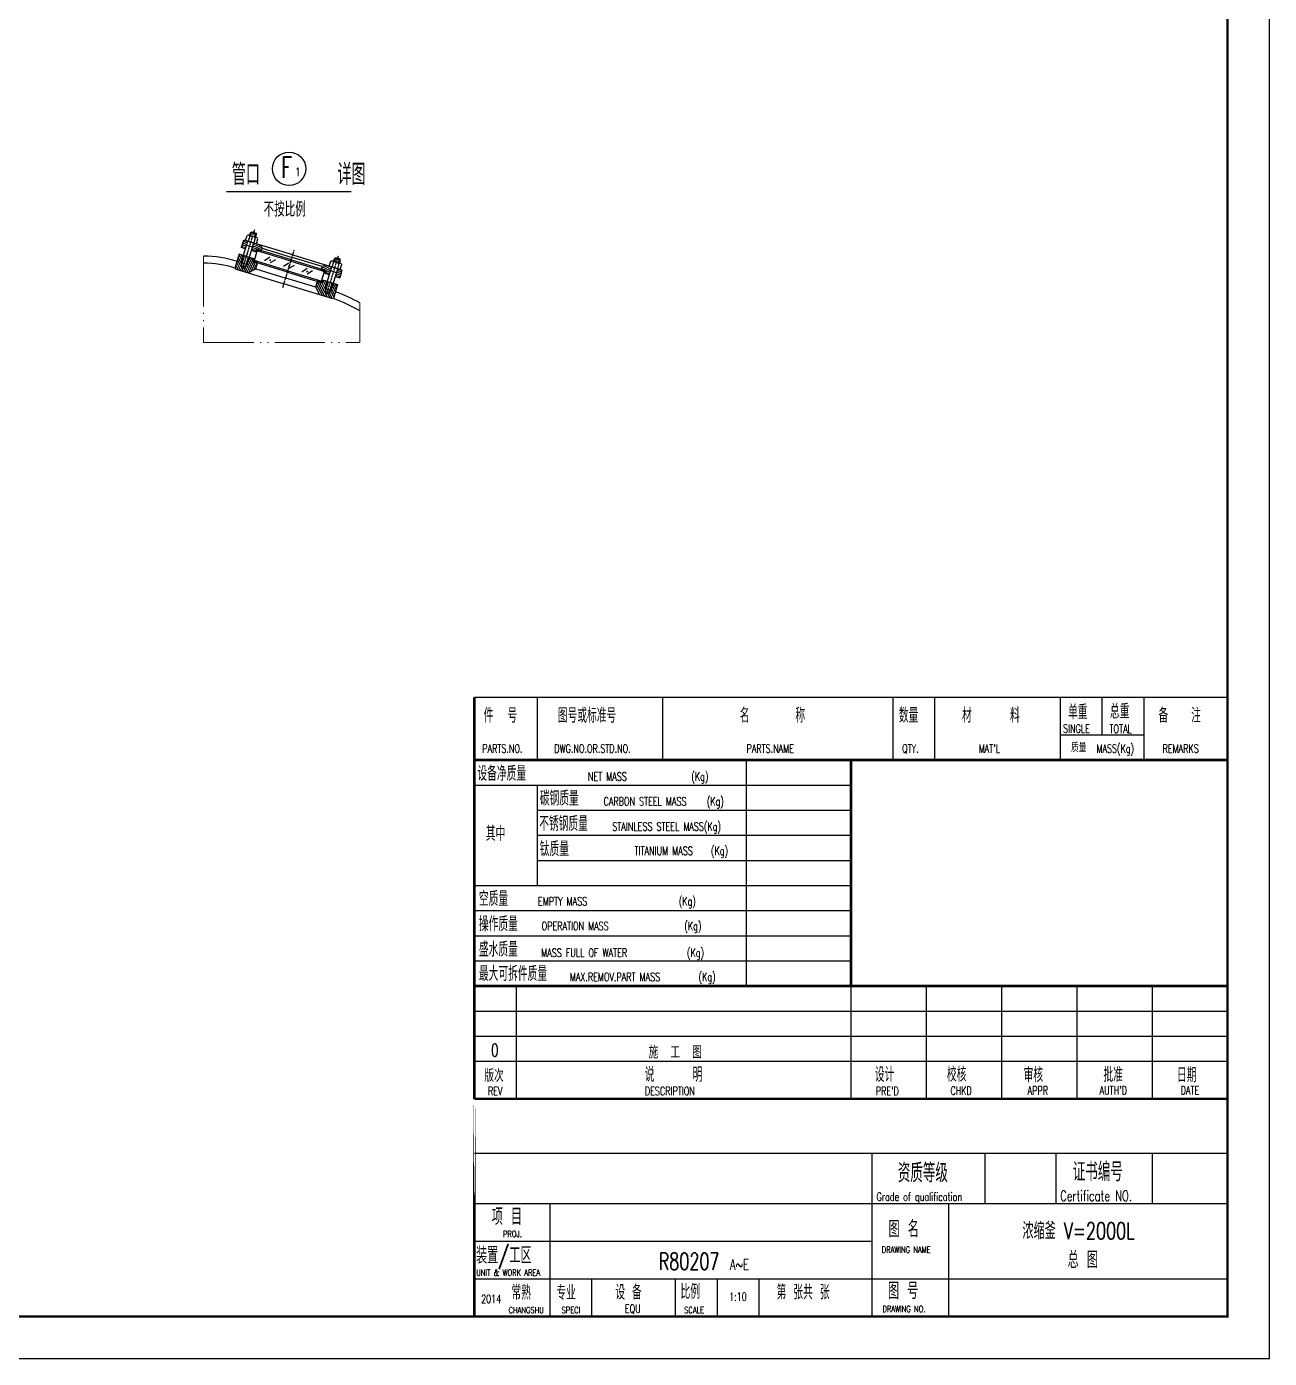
# Model space of a CAD drawing. Extents: x -14451 to -8511, y -379 to 8031.
# Drawn here: x -11481 to -8511, y -379 to 2804 of the extents above; entities that cross this region are included whole.
import ezdxf

# ---------------------------------------------------------------- set-up
doc = ezdxf.new("R2010")
doc.units = 0
doc.header["$MEASUREMENT"] = 0
doc.linetypes.add('ACAD_ISO04W100', pattern=[30.5, 24, -3, 0.5, -3])
doc.linetypes.add('ACAD_ISO05W100', pattern=[34, 24, -3, 0.5, -3, 0.5, -3])
for name, color, linetype in [('1中心线', 3, 'ACAD_ISO04W100'), ('3轮廓', 7, 'CONTINUOUS'), ('3轮廓、图框', 7, 'CONTINUOUS'), ('4文字、标注、剖面线', 5, 'CONTINUOUS'), ('4文字标注', 5, 'CONTINUOUS'), ('5剖面线', 4, 'CONTINUOUS')]:
    doc.layers.add(name, color=color, linetype=linetype)
doc.layers.add('双点划线', color=6, linetype='ACAD_ISO05W100', lineweight=18)
doc.styles.add('样式 2', font='ROMANS.shx', dxfattribs={"width": 0.75, "bigfont": 'hmhz.shx'})

# ---------------------------------------------------------------- blocks, each defined once
blk = doc.blocks.new('管口符号')
at = {"layer": '4文字标注'}
blk.add_circle((-1249.14, -514.69), 4, dxfattribs=at)
at = {"layer": '4文字标注', "style": '样式 2', "width": 0.7}
for tag, p, height in [('A', (-1250.76, -516.64), 5), ('1', (-1247.74, -516.63), 2)]:
    blk.add_attdef(tag, p, '', height=height, dxfattribs=at)
blk = doc.blocks.new('A$C21EA7D01')
at = {"layer": '3轮廓'}
for p, q in [((0, 0), (0, 10.5)), ((0, 0), (22.7, 0)), ((2.9, 12), (19.9, 12)), ((5.7, 10.5), (5.7, 0)), ((17, 10.5), (17, 0)), ((22.7, 0), (22.7, 10.5))]:
    blk.add_line(p, q, dxfattribs=at)
for centre, radius, start, end in [((2.9, 8.5), 3.48, 34.858, 145.142), ((11.4, 0.5), 11.5, 60.4605, 119.5395), ((19.9, 8.5), 3.48, 34.858, 145.142)]:
    blk.add_arc(centre, radius, start, end, dxfattribs=at)

msp = doc.modelspace()

# ---------------------------------------------------------------- hatches: boundary and pattern name
at = {"layer": '4文字、标注、剖面线'}
h = msp.add_hatch(dxfattribs=at)
h.set_pattern_fill('ANSI31', color=256, scale=36, angle=342.92205994, style=0)
h.set_pattern_definition([(27.922, (-11053.1906, 2206.5197), (-2.107215, 3.976134), [])])
h.paths.add_polyline_path([(-10952.91354, 2291.21743), (-10961.5167, 2293.86048), (-10963.01619, 2293.0658), (-10968.3023, 2275.85949), (-10958.55205, 2272.86403)])
h.paths.add_polyline_path([(-10922.51573, 2281.87865), (-10938.00141, 2286.63614), (-10943.63992, 2268.28275), (-10933.88967, 2265.28729), (-10931.77523, 2272.16981), (-10920.30436, 2268.64574), (-10918.54233, 2274.38118)])
h.paths.add_polyline_path([(-10752.17325, 2229.54625), (-10767.65893, 2234.30374), (-10775.1564, 2230.33034), (-10776.91844, 2224.5949), (-10765.44756, 2221.07083), (-10767.562, 2214.18831), (-10757.81176, 2211.19285)])
h.paths.add_polyline_path([(-10727.86328, 2220.82241), (-10728.65796, 2222.32191), (-10737.26112, 2224.96496), (-10742.89962, 2206.61156), (-10733.14938, 2203.6161)])
h = msp.add_hatch(dxfattribs=at)
h.set_pattern_fill('ANSI31', color=256, scale=36, angle=72.92205994, style=0)
h.set_pattern_definition([(117.922, (-11053.1906, 2206.5197), (-3.976134, -2.107215), [])])
h.paths.add_polyline_path([(-10940.93781, 2242.34554), (-10938.82337, 2249.22806), (-10949.14716, 2252.39973), (-10954.43326, 2235.19341), (-10956.72743, 2235.89823), (-10958.49442, 2230.14665), (-10963.89662, 2228.90719), (-10967.67112, 2232.9659), (-10965.90413, 2238.71748), (-10968.19831, 2239.4223), (-10962.9122, 2256.62861), (-10973.23599, 2259.80027), (-10983.45579, 2226.53473), (-10982.66111, 2225.03524), (-10951.68975, 2215.52026), (-10933.69582, 2225.05642), (-10929.46694, 2238.82147)])
h.paths.add_polyline_path([(-10757.75413, 2168.47546), (-10763.15633, 2167.23601), (-10766.93083, 2171.29472), (-10765.16384, 2177.0463), (-10767.45801, 2177.75111), (-10762.17191, 2194.95742), (-10772.4957, 2198.12908), (-10774.61014, 2191.24656), (-10786.08101, 2194.77063), (-10790.30989, 2181.00558), (-10780.77373, 2163.01165), (-10749.80237, 2153.49667), (-10748.30287, 2154.29135), (-10738.08308, 2187.55688), (-10748.40686, 2190.72854), (-10753.69296, 2173.52223), (-10755.98714, 2174.22704)])
h = msp.add_hatch(dxfattribs=at)
h.set_pattern_fill('ANSI31', color=256, scale=12, angle=342.92205994, style=0)
h.set_pattern_definition([(27.92206, (-11053.1906, 2206.5197), (-0.702405, 1.325378), [])])
h.paths.add_polyline_path([(-10931.77523, 2272.16981), (-10932.83245, 2268.72855), (-10921.36158, 2265.20448), (-10920.30436, 2268.64574)])
h.paths.add_polyline_path([(-10939.88059, 2245.7868), (-10940.93781, 2242.34554), (-10929.46694, 2238.82147), (-10928.40972, 2242.26273)])
h.paths.add_polyline_path([(-10766.50478, 2217.62957), (-10765.44756, 2221.07083), (-10776.91844, 2224.5949), (-10777.97566, 2221.15364)])
h.paths.add_polyline_path([(-10774.61014, 2191.24656), (-10773.55292, 2194.68782), (-10785.02379, 2198.21189), (-10786.08101, 2194.77063)])

# ---------------------------------------------------------------- linework, layer by layer
at = {"layer": '1中心线', "ltscale": 0.2}
for p, q in [((-10961.71728, 2236.00099), (-10936.2454, 2318.91217)), ((-10869.02833, 2180.16302), (-10841.66931, 2269.21687)), ((-10765.86159, 2158.43036), (-10735.50511, 2257.24099))]:
    msp.add_line(p, q, dxfattribs=at)
at = {"layer": '1中心线'}
msp.add_line((-10966.08631, 2221.77975), (-10953.8023, 2261.76431), dxfattribs=at)
at = {"layer": '3轮廓'}
msp.add_lwpolyline([(-8611.28685, 7931.40926, 6, 6, 0), (-8611.28685, -278.59074, 6, 6, 0), (-14201.28685, -278.59074, 6, 6, 0), (-14201.28685, 7931.40926, 6, 6, 0), (-8611.28685, 7931.40926, 6, 6, 0), (-8611.28685, -278.59074, 0, 0, 0)], format="xyseb", dxfattribs=at)
at = {"layer": '3轮廓、图框'}
for p, q in [((-10963.01619, 2293.0658), (-10968.3023, 2275.85949)), ((-10963.01619, 2293.0658), (-10961.5167, 2293.86048)), ((-10845.08733, 2258.0912), (-10961.5167, 2293.86048)), ((-10948.11112, 2304.80628), (-10945.9967, 2311.68875)), ((-10945.9967, 2311.68875), (-10942.99771, 2313.27811)), ((-10945.9967, 2311.68875), (-10932.23165, 2307.45987)), ((-10945.81695, 2304.10146), (-10942.99771, 2313.27811)), ((-10942.99771, 2313.27811), (-10933.82101, 2310.45886)), ((-10936.64025, 2301.28221), (-10933.82101, 2310.45886)), ((-10934.34607, 2300.5774), (-10932.23165, 2307.45987)), ((-10933.82101, 2310.45886), (-10932.23165, 2307.45987)), ((-10973.23599, 2259.80027), (-10983.45579, 2226.53473)), ((-10935.95565, 2248.34705), (-10973.23599, 2259.80027)), ((-10957.97851, 2272.68783), (-10968.3023, 2275.85949)), ((-10968.19831, 2239.4223), (-10952.34, 2291.04123)), ((-10958.55205, 2272.86403), (-10952.91354, 2291.21743)), ((-10955.23953, 2281.60323), (-10941.47448, 2277.37435)), ((-10954.43326, 2235.19341), (-10938.57495, 2286.81235)), ((-10931.02196, 2264.40627), (-10944.21346, 2268.45895)), ((-10943.63992, 2268.28275), (-10938.00141, 2286.63614)), ((-10937.01287, 2244.90579), (-10929.96474, 2267.84753)), ((-10933.88967, 2265.28729), (-10931.77523, 2272.16981)), ((-10849.66862, 2243.17906), (-10932.83245, 2268.72855)), ((-10848.6114, 2246.62032), (-10931.77523, 2272.16981)), ((-10922.51573, 2281.87865), (-10918.54233, 2274.38118)), ((-10921.36158, 2265.20448), (-10918.54233, 2274.38118)), ((-10918.54233, 2274.38118), (-10846.84936, 2252.35576)), ((-10954.43326, 2235.19341), (-10968.19831, 2239.4223)), ((-10967.67112, 2232.9659), (-10960.61803, 2255.92379)), ((-10967.67112, 2232.9659), (-10963.08277, 2231.55628)), ((-10963.89662, 2228.90719), (-10967.67112, 2232.9659)), ((-10963.89662, 2228.90719), (-10958.49442, 2230.14665)), ((-10958.49442, 2230.14665), (-10963.08277, 2231.55628)), ((-10958.49442, 2230.14665), (-10951.44133, 2253.10454)), ((-10940.93781, 2242.34554), (-10938.82337, 2249.22806)), ((-10857.77397, 2216.79605), (-10940.93781, 2242.34554)), ((-10856.71675, 2220.23731), (-10939.88059, 2245.7868)), ((-10933.69582, 2225.05642), (-10928.40972, 2242.26273)), ((-10849.66862, 2243.17906), (-10766.50478, 2217.62957)), ((-10848.6114, 2246.62032), (-10765.44756, 2221.07083)), ((-10775.1564, 2230.33034), (-10846.84936, 2252.35576)), ((-10845.08733, 2258.0912), (-10728.65796, 2222.32191)), ((-10777.97566, 2221.15364), (-10775.1564, 2230.33034)), ((-10767.65893, 2234.30374), (-10775.1564, 2230.33034)), ((-10767.45801, 2177.75111), (-10751.59971, 2229.37004)), ((-10757.81176, 2211.19285), (-10752.17325, 2229.54625)), ((-10747.37083, 2243.13509), (-10745.2564, 2250.01756)), ((-10742.25741, 2251.60693), (-10745.2564, 2250.01756)), ((-10731.49135, 2245.78868), (-10745.2564, 2250.01756)), ((-10745.07665, 2242.43028), (-10742.25741, 2251.60693)), ((-10733.08072, 2248.78767), (-10742.25741, 2251.60693)), ((-10735.89995, 2239.61103), (-10733.08072, 2248.78767)), ((-10733.60578, 2238.90621), (-10731.49135, 2245.78868)), ((-10731.49135, 2245.78868), (-10733.08072, 2248.78767)), ((-10983.45579, 2226.53473), (-10982.66111, 2225.03524)), ((-10982.66111, 2225.03524), (-10866.23174, 2189.26595)), ((-10951.68975, 2215.52026), (-10933.69582, 2225.05642)), ((-10933.69582, 2225.05642), (-10862.00286, 2203.031)), ((-10790.30989, 2181.00558), (-10862.00286, 2203.031)), ((-10857.77397, 2216.79605), (-10774.61014, 2191.24656)), ((-10856.71675, 2220.23731), (-10773.55292, 2194.68782)), ((-10790.30989, 2181.00558), (-10785.02379, 2198.21189)), ((-10776.42064, 2195.56884), (-10769.3725, 2218.51059)), ((-10775.36342, 2199.0101), (-10738.08308, 2187.55688)), ((-10774.61014, 2191.24656), (-10772.4957, 2198.12908)), ((-10770.42972, 2215.06932), (-10757.23822, 2211.01665)), ((-10767.562, 2214.18831), (-10765.44756, 2221.07083)), ((-10740.73419, 2215.70316), (-10754.49924, 2219.93205)), ((-10753.69296, 2173.52223), (-10737.83466, 2225.14116)), ((-10743.47317, 2206.78776), (-10733.14938, 2203.6161)), ((-10742.89962, 2206.61156), (-10737.26112, 2224.96496)), ((-10727.86328, 2220.82241), (-10733.14938, 2203.6161)), ((-10727.86328, 2220.82241), (-10728.65796, 2222.32191)), ((-10749.80237, 2153.49667), (-10866.23174, 2189.26595)), ((-10780.77373, 2163.01165), (-10790.30989, 2181.00558)), ((-10767.45801, 2177.75111), (-10753.69296, 2173.52223)), ((-10766.93083, 2171.29472), (-10759.87774, 2194.25261)), ((-10763.15633, 2167.23601), (-10766.93083, 2171.29472)), ((-10766.93083, 2171.29472), (-10762.34248, 2169.88509)), ((-10763.15633, 2167.23601), (-10757.75413, 2168.47546)), ((-10757.75413, 2168.47546), (-10762.34248, 2169.88509)), ((-10757.75413, 2168.47546), (-10750.70104, 2191.43335)), ((-10738.08308, 2187.55688), (-10748.30287, 2154.29135)), ((-10748.30287, 2154.29135), (-10749.80237, 2153.49667)), ((-10411.28685, 1051.40926), (-10411.28685, 511.40926)), ((-10411.28685, 511.40926), (-10411.28685, 391.40926)), ((-10411.28685, 241.40926), (-8611.28685, 241.40926)), ((-10411.28685, 241.40926), (-8611.28685, 241.40926)), ((-10411.28685, 241.40926), (-8611.28685, 241.40926)), ((-10411.28685, 241.40926), (-8611.28685, 241.40926)), ((-8611.28685, 241.40926), (-8611.28685, -278.59074)), ((-10411.28685, -278.59074), (-8611.28685, -278.59074))]:
    msp.add_line(p, q, dxfattribs=at)
at = {"layer": '3轮廓、图框', "const_width": 6, "flags": 128}
for points in [[(-10411.28685, 1051.40926), (-10411.28685, 1201.40926)], [(-8611.28685, 1051.40926), (-8611.28685, 1201.40926)], [(-10411.28685, 511.40926), (-10411.28685, 1051.40926)], [(-10411.28685, 1051.40926), (-8611.28685, 1051.40926)], [(-10411.28685, 1051.40926), (-9511.28685, 1051.40926)], [(-9511.28685, 1051.40926), (-9511.28685, 511.40926)], [(-10411.28685, 241.40926), (-10411.28685, 511.40926)], [(-10411.28685, 511.40926), (-8611.28685, 511.40926)], [(-10411.28685, 511.40926), (-9511.28685, 511.40926)], [(-10411.28685, 241.40926), (-8611.28685, 241.40926), (-8611.28685, -278.59074), (-10411.28685, -278.59074)]]:
    msp.add_lwpolyline(points, dxfattribs=at)
msp.add_lwpolyline([(-10411.28685, 241.40926), (-10411.28685, -278.59074)], close=True, dxfattribs=at)
at = {"layer": '3轮廓、图框'}
for centre, radius, start, end in [((-11055.33143, 2013.08861), 242.0229, 71.49600969, 90.69684752), ((-11055.33143, 2013.08861), 225.2229, 71.38961216, 90.74883016), ((-10906.11183, 1735.47232), 464.36346, 61.51219182, 69.48308757), ((-10906.11183, 1735.47232), 447.56346, 60.3384501, 69.35383621)]:
    msp.add_arc(centre, radius, start, end, dxfattribs=at)
at = {"layer": '4文字、标注、剖面线'}
for p, q in [((-10899.76712, 2252.508), (-10912.59244, 2243.94662)), ((-10897.51586, 2246.26012), (-10900.96641, 2244.07905)), ((-10886.73673, 2246.65274), (-10899.1721, 2239.36062)), ((-10854.88169, 2238.71836), (-10867.70701, 2230.15698)), ((-10852.63043, 2232.47048), (-10856.08098, 2230.28941)), ((-10841.8513, 2232.86309), (-10854.28668, 2225.57098)), ((-10811.13663, 2225.74207), (-10823.96195, 2217.18069)), ((-10808.88537, 2219.49419), (-10812.33592, 2217.31312)), ((-10798.10623, 2219.88681), (-10810.54161, 2212.59469)), ((-10411.28685, 1201.40926), (-8611.28685, 1201.40926)), ((-10261.28685, 1201.40926), (-10261.28685, 1051.40926)), ((-9961.28685, 1201.40926), (-9961.28685, 1051.40926)), ((-9411.28685, 1201.40926), (-9411.28685, 1051.40926)), ((-9311.28685, 1201.40926), (-9311.28685, 1051.40926)), ((-9011.28685, 1201.40926), (-9011.28685, 1051.40926)), ((-8911.28685, 1201.40926), (-8911.28685, 1111.40926)), ((-8811.28685, 1201.40926), (-8811.28685, 1051.40926)), ((-9011.28685, 1111.40926), (-8811.28685, 1111.40926)), ((-9761.28685, 1051.40926), (-9761.28685, 511.40926)), ((-10411.28685, 991.40926), (-9511.28685, 991.40926)), ((-10261.28685, 991.40926), (-10261.28685, 751.40926)), ((-10261.28685, 931.40926), (-9511.28685, 931.40926)), ((-10261.28685, 871.40926), (-9511.28685, 871.40926)), ((-10261.28685, 811.40926), (-9511.28685, 811.40926)), ((-10411.28685, 751.40926), (-9511.28685, 751.40926)), ((-10411.28685, 691.40926), (-9511.28685, 691.40926)), ((-10411.28685, 631.40926), (-9511.28685, 631.40926)), ((-10411.28685, 571.40926), (-9511.28685, 571.40926)), ((-10311.28685, 511.40926), (-10311.28685, 241.40926)), ((-9511.28685, 511.40926), (-9511.28685, 241.40926)), ((-9331.28685, 511.40926), (-9331.28685, 241.40926)), ((-9151.28685, 511.40926), (-9151.28685, 241.40926)), ((-8971.28685, 511.40926), (-8971.28685, 241.40926)), ((-8791.28685, 511.40926), (-8791.28685, 241.40926)), ((-10411.28685, 451.40926), (-8611.28685, 451.40926)), ((-10411.28685, 391.40926), (-8611.28685, 391.40926)), ((-10411.28685, 331.40926), (-8611.28685, 331.40926)), ((-10411.28685, 111.40926), (-8611.28685, 111.40926)), ((-9461.6649, 111.40926), (-9461.6649, -278.59074)), ((-9191.28685, 111.40926), (-9191.28685, -8.59074)), ((-9021.28685, 111.40926), (-9021.28685, -8.59074)), ((-8791.28685, 111.40926), (-8791.28685, -8.59074)), ((-10411.28685, -8.59074), (-8611.28685, -8.59074)), ((-10231.28685, -8.59074), (-10231.28685, -278.59074)), ((-9278.21602, -8.59074), (-9278.21602, -278.59074)), ((-10411.28685, -98.59074), (-9461.6649, -98.59074)), ((-10411.28685, -188.59074), (-8611.28685, -188.59074)), ((-10131.28685, -188.59074), (-10131.28685, -278.59074)), ((-9931.28685, -188.59074), (-9931.28685, -278.59074)), ((-9831.28685, -188.59074), (-9831.28685, -278.59074)), ((-9731.28685, -188.59074), (-9731.28685, -278.59074))]:
    msp.add_line(p, q, dxfattribs=at)
at = {"layer": '4文字标注'}
msp.add_line((-11003.26905, 2409.55446), (-10705.30734, 2409.55446), dxfattribs=at)
msp.add_lwpolyline([(-8511.28685, -378.59074), (-8511.28685, 8031.40926), (-14451.28685, 8031.40926), (-14451.28685, -378.59074)], close=True, dxfattribs=at)
at = {"layer": '5剖面线'}
for p, q in [((-10767.45801, 2177.75111), (-10762.17191, 2194.95742)), ((-10753.69296, 2173.52223), (-10748.40686, 2190.72854))]:
    msp.add_line(p, q, dxfattribs=at)
at = {"layer": '双点划线', "ltscale": 5}
for p, q in [((-11058.27491, 2255.09361), (-11058.27491, 2049.30571)), ((-10684.62359, 2049.30571), (-10684.62359, 2143.61001)), ((-11058.27491, 2049.30571), (-10684.62359, 2049.30571))]:
    msp.add_line(p, q, dxfattribs=at)

# ---------------------------------------------------------------- block references
at = {"layer": '3轮廓、图框', "yscale": 1.199999999999903, "zscale": 1.2, "rotation": 342.9220599443068}
for p, xscale in [((-10958.15588, 2292.82798), 1.200000000001252), ((-10732.01878, 2223.35441), -1.200000000001252)]:
    msp.add_blockref('A$C21EA7D01', p, dxfattribs=dict(at, xscale=xscale))
at = {"layer": '4文字标注'}
ref = msp.add_blockref('管口符号', (1637.43137, 7610.92584), dxfattribs=dict(at, xscale=9.999999995998223, yscale=9.999999996000952, zscale=9.999999996))
ref.add_attrib('1', '1', (-10839.33094, 2446.42016), dxfattribs={"height": 20, "style": '样式 2', "width": 0.7})
ref.add_attrib('A', 'F', (-10873.41908, 2442.52779), dxfattribs={"height": 50, "style": '样式 2', "width": 0.7})

# ---------------------------------------------------------------- texts
at = {"layer": '4文字、标注、剖面线', "style": '样式 2', "width": 0.7}
for s, height, p in [('件  号', 35, (-10388.93512, 1140.48041)), ('图号或标准号', 35, (-10211.79871, 1140.48041)), ('名      称', 35, (-9776.93324, 1140.48041)), ('数量', 35, (-9396.71496, 1140.48041)), ('材     料', 35, (-9245.63999, 1140.48041)), ('单重', 35, (-8992.36818, 1148.35176)), ('总重', 35, (-8892.14202, 1149.98542)), ('备   注', 35, (-8776.34302, 1140.48041)), ('SINGLE', 20, (-9004.45118, 1116.32173)), ('TOTAL', 20, (-8893.28114, 1115.73566)), ('PARTS.NO.', 20, (-10392.28497, 1068.66198)), ('DWG.NO.OR.STD.NO.', 20, (-10220.15639, 1068.66198)), ('PARTS.NAME', 20, (-9760.76993, 1068.66198)), ('QTY.', 20, (-9388.90156, 1068.66198)), ("MAT'L", 20, (-9205.97837, 1068.66198)), ('质量', 20, (-8985.13058, 1070.06195)), ('MASS(Kg)', 20, (-8924.67558, 1068.66198)), ('REMARKS', 20, (-8766.43273, 1068.66198)), ('设备净质量', 35, (-10404.03768, 1001.62347)), ('NET MASS              (Kg)', 20, (-10139.8128, 1001.87242)), ('碳钢质量', 35, (-10254.93789, 942.24418)), ('CARBON STEEL MASS   (Kg)', 20, (-10102.30448, 942.43834)), ('其中', 35, (-10383.99682, 857.94174)), ('不锈钢质量', 35, (-10256.23295, 881.56494)), ('STAINLESS STEEL MASS(Kg)', 20, (-10081.6159, 882.31368)), ('钛质量', 35, (-10254.93789, 821.27032)), ('TITANIUM MASS   (Kg)', 20, (-10028.40399, 824.24104)), ('空质量', 35, (-10400.37641, 702.28872)), ('EMPTY MASS                    (Kg)', 20, (-10259.20019, 703.68929)), ('操作质量', 35, (-10400.37641, 642.02881)), ('OPERATION MASS                (Kg)', 20, (-10250.44489, 644.57287)), ('盛水质量', 35, (-10400.37641, 581.3043)), ('MASS FULL OF WATER            (Kg)', 20, (-10251.40917, 580.53009)), ('最大可拆件质量', 35, (-10400.37641, 523.24344)), ('MAX.REMOV.PART MASS       (Kg)', 20, (-10183.24504, 522.97177)), ('0', 30, (-10371.52926, 342.93034)), ('施  工  图', 30, (-9994.72269, 338.04431)), ('说     明', 35, (-10004.22598, 282.13894)), ('设计', 35, (-9454.27171, 282.13894)), ('校核', 35, (-9281.95358, 282.51171)), ('审核', 35, (-9098.65101, 281.321)), ('批准', 35, (-8907.89563, 281.69516)), ('日期', 35, (-8732.12503, 280.81502)), ('版次', 30, (-10387.45563, 282.13894)), ('REV', 20, (-10378.88822, 250.18006)), ('DESCRIPTION', 20, (-10003.76701, 250.18006)), ("PRE'D", 20, (-9451.86002, 250.18006)), ('CHKD', 20, (-9273.556, 251.08453)), ('APPR', 20, (-9088.88608, 251.50203)), ("AUTH'D", 20, (-8916.99737, 251.65483)), ('DATE', 20, (-8723.13147, 252.22009)), ('资质等级', 45, (-9399.27097, 42.11074)), ('证书编号', 45, (-8981.08763, 44.5814)), ('Grade of qualification', 20, (-9450.16136, -2.39292)), ('Certificate NO.', 25, (-9011.24327, -2.58835)), ('项 目', 40, (-10369.74559, -60.05316)), ('图 名', 40, (-9421.38331, -89.74149)), ('浓缩釜 V=2000L', 40, (-9101.44305, -93.82409)), ('PROJ.', 15, (-10342.71466, -88.65041)), ('装置/工区', 40, (-10407.36346, -152.3158)), ('R80207', 40, (-9970.63515, -166.65238)), ('DRAWING NAME', 15, (-9437.5704, -126.38498)), ('总 图', 40, (-8993.41355, -162.95258)), ('A~E', 25, (-9800.6405, -166.65238)), ('UNIT & WORK AREA', 15, (-10406.8929, -180.99876)), ('常熟', 35, (-10322.54803, -238.40299)), ('专业', 35, (-10215.29899, -239.24857)), ('设 备', 35, (-10074.44211, -237.97093)), ('比例', 35, (-9918.58203, -236.67345)), ('1:10', 20, (-9802.42266, -241.16953)), ('第 张共 张', 35, (-9689.017, -237.74744)), ('图 号', 40, (-9422.80573, -237.21026)), ('2014', 20, (-10395.14253, -246.4274)), ('EQU', 20, (-10051.62087, -270.06711)), ('DRAWING NO.', 15, (-9435.80668, -267.84542)), ('CHANGSHU', 15, (-10329.34994, -270.87809)), ('SPECI', 15, (-10202.77707, -270.83487)), ('SCALE', 15, (-9909.66155, -270.83487))]:
    msp.add_text(s, height=height, dxfattribs=at).set_placement(p)
at = {"layer": '4文字标注', "style": '样式 2'}
for s, height, width, p in [('管口       详图', 50.688, 0.7, (-10991.08796, 2425.00211)), ('不按比例', 35.4816, 0.75, (-10915.06358, 2349.54734))]:
    msp.add_text(s, height=height, dxfattribs=dict(at, width=width)).set_placement(p)

doc.saveas('drawing.dxf')
